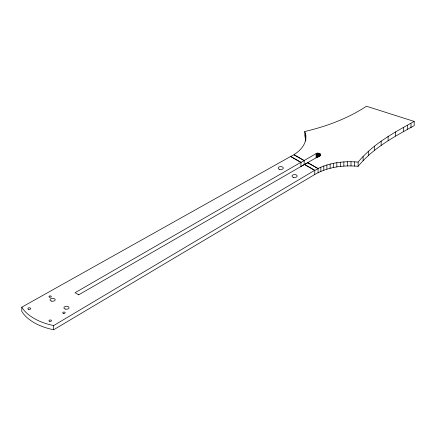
<?xml version="1.0" encoding="UTF-8"?>
<svg xmlns="http://www.w3.org/2000/svg" width="436" height="436" viewBox="0 0 436 436"><rect width="100%" height="100%" fill="white"/><g stroke="black" fill="none" stroke-linecap="round" stroke-linejoin="round"><path stroke-width="0.65" d="M305.652 139.765L305.816 135.618L304.818 131.509C326.52 126.429 347.77 118.521 366.474 106.248L414.195 121.421L414.2 125.633C393.997 136.855 373.031 148.077 358.114 166.318C343.339 164.977 327.774 166.977 314.776 174.487L53.677 329.752A51.879 29.921 -0.1 0 1 34.101 322.673L31.457 321.032A51.879 29.921 -0.1 0 1 21.805 311.386L21.8 307.178L290.725 156.426L300.927 162.301L300.933 166.514L319.768 155.69C322.15 153.761 317.544 152.295 316.122 153.597L304.186 160.513L293.968 154.644C299.39 151.259 304.421 146.267 305.652 139.765L305.658 140.97M358.114 166.318L358.109 162.11C373.025 143.869 393.997 132.648 414.195 121.421M21.8 307.178A51.879 29.921 -0.1 0 0 31.452 316.825L34.095 318.465A51.879 29.921 -0.1 0 0 53.677 325.545L314.77 170.28L304.568 164.405L78.616 294.867M300.927 162.301L75.074 292.703L78.72 294.801M291.292 156.922L300.927 162.47L304.186 160.677L293.968 154.813L290.725 156.426M304.568 164.405L307.838 162.775L318.057 168.645L314.77 170.449M307.838 162.775L318.057 168.476C330.428 162.514 344.533 160.846 358.109 162.11M317.953 153.15L317.958 157.358L316.122 157.805L316.122 153.597M304.568 164.568L314.203 170.122M305.849 140.866L304.818 135.721L304.818 131.509M411.006 123.552L411.012 127.764M407.458 125.486L407.458 129.694M403.344 127.508L403.349 131.716M395.523 131.797L395.523 136.005M388.116 136.332L388.122 140.539M381.151 141.095L381.157 145.302M374.649 146.065L374.655 150.273M368.633 151.238L368.633 155.445M363.112 156.589L363.117 160.802M354.566 161.832L354.572 166.04M350.996 161.707L351.002 165.914M347.421 161.729L347.427 165.936M343.862 161.903L343.862 166.111M340.331 162.23L340.336 166.438M336.848 162.704L336.854 166.912M333.442 163.326L333.442 167.533M330.117 164.089L330.123 168.296M326.902 164.988L326.902 169.201M323.806 166.023L323.812 170.236M320.852 167.19L320.858 171.397M320.449 154.246L320.449 155.45M320.188 153.886L320.193 155.69M319.779 153.581L319.784 156.589M319.245 153.347L319.25 156.35M318.623 153.2L318.623 156.807M318.057 168.476L318.062 172.683M317.283 153.205L317.288 157.412M316.656 153.358L316.661 157.565M314.77 170.28L314.776 174.487M305.816 135.618L305.816 139.825M305.462 133.552L305.462 137.76M304.186 160.513L304.192 164.721M53.677 325.545L53.677 329.752M49.579 297.139A1.155 0.665 -0.1 0 0 51.312 296.562A1.155 0.665 -0.1 0 0 49.579 295.984A1.155 0.665 -0.1 0 0 49.579 297.139M63.351 313.364A1.232 0.709 -0.1 0 0 65.198 312.748A1.232 0.709 -0.1 0 0 63.351 312.138A1.232 0.709 -0.1 0 0 63.351 313.364M28.58 309.32A1.417 0.818 -0.1 0 0 30.705 308.612A1.417 0.818 -0.1 0 0 28.58 307.903A1.417 0.818 -0.1 0 0 28.58 309.32M49.606 321.31A1.254 0.725 -0.1 0 0 51.492 320.678A1.254 0.725 -0.1 0 0 49.606 320.051A1.254 0.725 -0.1 0 0 49.606 321.31M51.35 301.063A2.578 1.488 -0.1 0 0 55.214 299.772A2.578 1.488 -0.1 0 0 51.35 298.486A2.578 1.488 -0.1 0 0 51.35 301.063M65.193 309.037A2.578 1.488 -0.1 0 0 69.057 307.745A2.578 1.488 -0.1 0 0 65.193 306.464A2.578 1.488 -0.1 0 0 65.193 309.037M279.443 169.37A2.578 1.488 -0.1 0 0 283.307 168.078A2.578 1.488 -0.1 0 0 279.443 166.792A2.578 1.488 -0.1 0 0 279.443 169.37M293.286 177.343A2.578 1.488 -0.1 0 0 297.15 176.051A2.578 1.488 -0.1 0 0 293.286 174.771A2.578 1.488 -0.1 0 0 293.286 177.343"/></g></svg>
